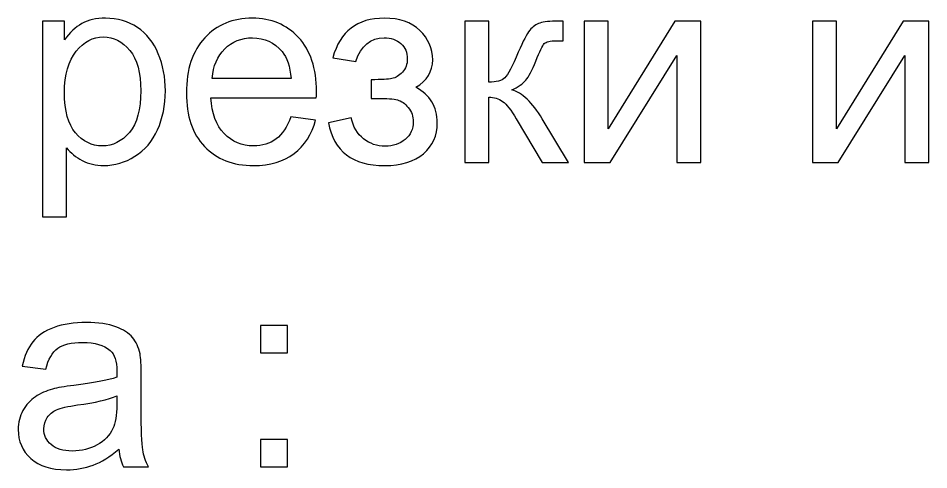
# Model space of a CAD drawing. Header units: centimetres. Extents: x 40 to 180, y 16 to 171.
# Drawn here: x 171.09 to 179.57, y 57.49 to 61.71 of the extents above; entities that cross this region are included whole.
import ezdxf

# ---------------------------------------------------------------- set-up
doc = ezdxf.new("R2010")
doc.units = ezdxf.units.CM
doc.header["$MEASUREMENT"] = 0
doc.layers.add('layer 1', color=7, linetype='Continuous')

msp = doc.modelspace()

# ---------------------------------------------------------------- linework, layer by layer
at = {"layer": 'layer 1', "color": 250}
for points, knots in [([(171.31896, 59.85419), (171.31896, 59.85419), (171.31896, 61.67791), (171.31896, 61.67791), (171.31896, 61.67791), (171.31896, 61.67791), (171.52216, 61.67791), (171.52216, 61.67791), (171.52216, 61.67791), (171.52216, 61.67791), (171.52216, 61.50477), (171.52216, 61.50477), (171.52216, 61.50477), (171.57, 61.57165), (171.62418, 61.62203), (171.68472, 61.65547), (171.68472, 61.65547), (171.74483, 61.68892), (171.81807, 61.70585), (171.90401, 61.70585), (171.90401, 61.70585), (172.01661, 61.70585), (172.11567, 61.67706), (172.20161, 61.61907), (172.20161, 61.61907), (172.28755, 61.56149), (172.35232, 61.47979), (172.39634, 61.3748), (172.39634, 61.3748), (172.43995, 61.26939), (172.46196, 61.15425), (172.46196, 61.02852), (172.46196, 61.02852), (172.46196, 60.89432), (172.43783, 60.77325), (172.38957, 60.6653), (172.38957, 60.6653), (172.34131, 60.55777), (172.27104, 60.47522), (172.17875, 60.41765), (172.17875, 60.41765), (172.08689, 60.3605), (171.98994, 60.33171), (171.88834, 60.33171), (171.88834, 60.33171), (171.81384, 60.33171), (171.74695, 60.34737), (171.68811, 60.3787), (171.68811, 60.3787), (171.62884, 60.41003), (171.58058, 60.4494), (171.54248, 60.49723), (171.54248, 60.49723), (171.54248, 60.49723), (171.54248, 59.85419), (171.54248, 59.85419), (171.54248, 59.85419), (171.54248, 59.85419), (171.31896, 59.85419), (171.31896, 59.85419)], [0, 0, 0, 0, 0.0625, 0.0625, 0.0625, 0.0625, 0.125, 0.125, 0.125, 0.125, 0.1875, 0.1875, 0.1875, 0.1875, 0.25, 0.25, 0.25, 0.25, 0.3125, 0.3125, 0.3125, 0.3125, 0.375, 0.375, 0.375, 0.375, 0.4375, 0.4375, 0.4375, 0.4375, 0.5, 0.5, 0.5, 0.5, 0.5625, 0.5625, 0.5625, 0.5625, 0.625, 0.625, 0.625, 0.625, 0.6875, 0.6875, 0.6875, 0.6875, 0.75, 0.75, 0.75, 0.75, 0.8125, 0.8125, 0.8125, 0.8125, 0.875, 0.875, 0.875, 0.875, 1, 1, 1, 1]), ([(173.63078, 60.78637), (173.63078, 60.78637), (173.86192, 60.75589), (173.86192, 60.75589), (173.86192, 60.75589), (173.82594, 60.62169), (173.75863, 60.51713), (173.66041, 60.44305), (173.66041, 60.44305), (173.5622, 60.36896), (173.43689, 60.33171), (173.28407, 60.33171), (173.28407, 60.33171), (173.09188, 60.33171), (172.93948, 60.39098), (172.82687, 60.50951), (172.82687, 60.50951), (172.71426, 60.62762), (172.65796, 60.79399), (172.65796, 61.00777), (172.65796, 61.00777), (172.65796, 61.22875), (172.71469, 61.40063), (172.82856, 61.52255), (172.82856, 61.52255), (172.94244, 61.64489), (173.09018, 61.70585), (173.27179, 61.70585), (173.27179, 61.70585), (173.44748, 61.70585), (173.59099, 61.64616), (173.70232, 61.52636), (173.70232, 61.52636), (173.81366, 61.40655), (173.86954, 61.23807), (173.86954, 61.0209), (173.86954, 61.0209), (173.86954, 61.00777), (173.86912, 60.98788), (173.86827, 60.96163), (173.86827, 60.96163), (173.86827, 60.96163), (172.88656, 60.96163), (172.88656, 60.96163), (172.88656, 60.96163), (172.89503, 60.81727), (172.93567, 60.70636), (173.00933, 60.62974), (173.00933, 60.62974), (173.08256, 60.55311), (173.17443, 60.51459), (173.28407, 60.51459), (173.28407, 60.51459), (173.36577, 60.51459), (173.43562, 60.53618), (173.4932, 60.57936), (173.4932, 60.57936), (173.55119, 60.62254), (173.59691, 60.69154), (173.63078, 60.78637)], [0, 0, 0, 0, 0.0625, 0.0625, 0.0625, 0.0625, 0.125, 0.125, 0.125, 0.125, 0.1875, 0.1875, 0.1875, 0.1875, 0.25, 0.25, 0.25, 0.25, 0.3125, 0.3125, 0.3125, 0.3125, 0.375, 0.375, 0.375, 0.375, 0.4375, 0.4375, 0.4375, 0.4375, 0.5, 0.5, 0.5, 0.5, 0.5625, 0.5625, 0.5625, 0.5625, 0.625, 0.625, 0.625, 0.625, 0.6875, 0.6875, 0.6875, 0.6875, 0.75, 0.75, 0.75, 0.75, 0.8125, 0.8125, 0.8125, 0.8125, 0.875, 0.875, 0.875, 0.875, 1, 1, 1, 1]), ([(174.3805, 60.95655), (174.3805, 60.95655), (174.3805, 61.13181), (174.3805, 61.13181), (174.3805, 61.13181), (174.47448, 61.13266), (174.53883, 61.13647), (174.57269, 61.14282), (174.57269, 61.14282), (174.60698, 61.14959), (174.63958, 61.16906), (174.67006, 61.20208), (174.67006, 61.20208), (174.70054, 61.2351), (174.71578, 61.27617), (174.71578, 61.3257), (174.71578, 61.3257), (174.71578, 61.38539), (174.69588, 61.43365), (174.65567, 61.46921), (174.65567, 61.46921), (174.61545, 61.50519), (174.5638, 61.52297), (174.49988, 61.52297), (174.49988, 61.52297), (174.37415, 61.52297), (174.2861, 61.44931), (174.23572, 61.30199), (174.23572, 61.30199), (174.23572, 61.30199), (174.02236, 61.33755), (174.02236, 61.33755), (174.02236, 61.33755), (174.0884, 61.58308), (174.24842, 61.70585), (174.50157, 61.70585), (174.50157, 61.70585), (174.64212, 61.70585), (174.75219, 61.66775), (174.8322, 61.59113), (174.8322, 61.59113), (174.91221, 61.5145), (174.952, 61.42306), (174.952, 61.31681), (174.952, 61.31681), (174.952, 61.2097), (174.89993, 61.12419), (174.79621, 61.06111), (174.79621, 61.06111), (174.86268, 61.02555), (174.91221, 60.98026), (174.94565, 60.92522), (174.94565, 60.92522), (174.97867, 60.87019), (174.99518, 60.805), (174.99518, 60.72964), (174.99518, 60.72964), (174.99518, 60.61153), (174.952, 60.51586), (174.86606, 60.4422), (174.86606, 60.4422), (174.7797, 60.36854), (174.65948, 60.33171), (174.50454, 60.33171), (174.50454, 60.33171), (174.20397, 60.33171), (174.02956, 60.46464), (173.98172, 60.73049), (173.98172, 60.73049), (173.98172, 60.73049), (174.19254, 60.77621), (174.19254, 60.77621), (174.19254, 60.77621), (174.21159, 60.69239), (174.25011, 60.6272), (174.30853, 60.58105), (174.30853, 60.58105), (174.36695, 60.53491), (174.43342, 60.51205), (174.50877, 60.51205), (174.50877, 60.51205), (174.58412, 60.51205), (174.64678, 60.53322), (174.69673, 60.57597), (174.69673, 60.57597), (174.74668, 60.61831), (174.77166, 60.67249), (174.77166, 60.73853), (174.77166, 60.73853), (174.77166, 60.78976), (174.756, 60.83421), (174.72467, 60.87231), (174.72467, 60.87231), (174.69334, 60.91041), (174.6599, 60.93411), (174.62434, 60.94343), (174.62434, 60.94343), (174.58878, 60.95316), (174.52443, 60.95782), (174.4313, 60.95782), (174.4313, 60.95782), (174.42368, 60.95782), (174.40675, 60.9574), (174.3805, 60.95655)], [0, 0, 0, 0, 0.037037, 0.037037, 0.037037, 0.037037, 0.0740741, 0.0740741, 0.0740741, 0.0740741, 0.1111111, 0.1111111, 0.1111111, 0.1111111, 0.1481481, 0.1481481, 0.1481481, 0.1481481, 0.1851852, 0.1851852, 0.1851852, 0.1851852, 0.2222222, 0.2222222, 0.2222222, 0.2222222, 0.2592593, 0.2592593, 0.2592593, 0.2592593, 0.2962963, 0.2962963, 0.2962963, 0.2962963, 0.3333333, 0.3333333, 0.3333333, 0.3333333, 0.3703704, 0.3703704, 0.3703704, 0.3703704, 0.4074074, 0.4074074, 0.4074074, 0.4074074, 0.4444444, 0.4444444, 0.4444444, 0.4444444, 0.4814815, 0.4814815, 0.4814815, 0.4814815, 0.5185185, 0.5185185, 0.5185185, 0.5185185, 0.5555556, 0.5555556, 0.5555556, 0.5555556, 0.5925926, 0.5925926, 0.5925926, 0.5925926, 0.6296296, 0.6296296, 0.6296296, 0.6296296, 0.6666667, 0.6666667, 0.6666667, 0.6666667, 0.7037037, 0.7037037, 0.7037037, 0.7037037, 0.7407407, 0.7407407, 0.7407407, 0.7407407, 0.7777778, 0.7777778, 0.7777778, 0.7777778, 0.8148148, 0.8148148, 0.8148148, 0.8148148, 0.8518519, 0.8518519, 0.8518519, 0.8518519, 0.8888889, 0.8888889, 0.8888889, 0.8888889, 0.9259259, 0.9259259, 0.9259259, 0.9259259, 1, 1, 1, 1]), ([(175.25045, 61.67791), (175.25045, 61.67791), (175.47397, 61.67791), (175.47397, 61.67791), (175.47397, 61.67791), (175.47397, 61.67791), (175.47397, 61.10895), (175.47397, 61.10895), (175.47397, 61.10895), (175.54509, 61.10895), (175.59504, 61.1225), (175.62383, 61.15001), (175.62383, 61.15001), (175.65219, 61.17711), (175.6941, 61.25627), (175.74998, 61.38793), (175.74998, 61.38793), (175.79401, 61.49207), (175.82957, 61.56065), (175.85666, 61.59367), (175.85666, 61.59367), (175.88418, 61.62669), (175.91551, 61.64912), (175.95107, 61.66055), (175.95107, 61.66055), (175.98705, 61.67198), (176.0442, 61.67791), (176.12252, 61.67791), (176.12252, 61.67791), (176.12252, 61.67791), (176.16739, 61.67791), (176.16739, 61.67791), (176.16739, 61.67791), (176.16739, 61.67791), (176.16739, 61.49376), (176.16739, 61.49376), (176.16739, 61.49376), (176.16739, 61.49376), (176.10516, 61.49503), (176.10516, 61.49503), (176.10516, 61.49503), (176.04632, 61.49503), (176.00864, 61.48614), (175.99213, 61.46878), (175.99213, 61.46878), (175.97477, 61.45058), (175.9481, 61.39639), (175.91254, 61.30622), (175.91254, 61.30622), (175.87868, 61.21986), (175.84777, 61.16017), (175.81941, 61.12715), (175.81941, 61.12715), (175.79147, 61.09413), (175.74787, 61.06408), (175.68902, 61.03656), (175.68902, 61.03656), (175.78512, 61.01074), (175.87995, 60.92141), (175.97308, 60.76817), (175.97308, 60.76817), (175.97308, 60.76817), (176.21819, 60.35965), (176.21819, 60.35965), (176.21819, 60.35965), (176.21819, 60.35965), (175.97266, 60.35965), (175.97266, 60.35965), (175.97266, 60.35965), (175.97266, 60.35965), (175.73093, 60.7669), (175.73093, 60.7669), (175.73093, 60.7669), (175.68225, 60.84945), (175.63992, 60.90363), (175.60393, 60.92988), (175.60393, 60.92988), (175.56753, 60.95613), (175.52435, 60.96925), (175.47397, 60.96925), (175.47397, 60.96925), (175.47397, 60.96925), (175.47397, 60.35965), (175.47397, 60.35965), (175.47397, 60.35965), (175.47397, 60.35965), (175.25045, 60.35965), (175.25045, 60.35965), (175.25045, 60.35965), (175.25045, 60.35965), (175.25045, 61.67791), (175.25045, 61.67791)], [0, 0, 0, 0, 0.0416667, 0.0416667, 0.0416667, 0.0416667, 0.0833333, 0.0833333, 0.0833333, 0.0833333, 0.125, 0.125, 0.125, 0.125, 0.1666667, 0.1666667, 0.1666667, 0.1666667, 0.2083333, 0.2083333, 0.2083333, 0.2083333, 0.25, 0.25, 0.25, 0.25, 0.2916667, 0.2916667, 0.2916667, 0.2916667, 0.3333333, 0.3333333, 0.3333333, 0.3333333, 0.375, 0.375, 0.375, 0.375, 0.4166667, 0.4166667, 0.4166667, 0.4166667, 0.4583333, 0.4583333, 0.4583333, 0.4583333, 0.5, 0.5, 0.5, 0.5, 0.5416667, 0.5416667, 0.5416667, 0.5416667, 0.5833333, 0.5833333, 0.5833333, 0.5833333, 0.625, 0.625, 0.625, 0.625, 0.6666667, 0.6666667, 0.6666667, 0.6666667, 0.7083333, 0.7083333, 0.7083333, 0.7083333, 0.75, 0.75, 0.75, 0.75, 0.7916667, 0.7916667, 0.7916667, 0.7916667, 0.8333333, 0.8333333, 0.8333333, 0.8333333, 0.875, 0.875, 0.875, 0.875, 0.9166667, 0.9166667, 0.9166667, 0.9166667, 1, 1, 1, 1]), ([(176.36424, 61.67791), (176.36424, 61.67791), (176.58776, 61.67791), (176.58776, 61.67791), (176.58776, 61.67791), (176.58776, 61.67791), (176.58776, 60.67249), (176.58776, 60.67249), (176.58776, 60.67249), (176.58776, 60.67249), (177.20879, 61.67791), (177.20879, 61.67791), (177.20879, 61.67791), (177.20879, 61.67791), (177.44882, 61.67791), (177.44882, 61.67791), (177.44882, 61.67791), (177.44882, 61.67791), (177.44882, 60.35965), (177.44882, 60.35965), (177.44882, 60.35965), (177.44882, 60.35965), (177.2253, 60.35965), (177.2253, 60.35965), (177.2253, 60.35965), (177.2253, 60.35965), (177.2253, 61.35872), (177.2253, 61.35872), (177.2253, 61.35872), (177.2253, 61.35872), (176.60512, 60.35965), (176.60512, 60.35965), (176.60512, 60.35965), (176.60512, 60.35965), (176.36424, 60.35965), (176.36424, 60.35965), (176.36424, 60.35965), (176.36424, 60.35965), (176.36424, 61.67791), (176.36424, 61.67791)], [0, 0, 0, 0, 0.0909091, 0.0909091, 0.0909091, 0.0909091, 0.1818182, 0.1818182, 0.1818182, 0.1818182, 0.2727273, 0.2727273, 0.2727273, 0.2727273, 0.3636364, 0.3636364, 0.3636364, 0.3636364, 0.4545455, 0.4545455, 0.4545455, 0.4545455, 0.5454545, 0.5454545, 0.5454545, 0.5454545, 0.6363636, 0.6363636, 0.6363636, 0.6363636, 0.7272727, 0.7272727, 0.7272727, 0.7272727, 0.8181818, 0.8181818, 0.8181818, 0.8181818, 1, 1, 1, 1]), ([(178.48895, 61.67791), (178.48895, 61.67791), (178.71247, 61.67791), (178.71247, 61.67791), (178.71247, 61.67791), (178.71247, 61.67791), (178.71247, 60.67249), (178.71247, 60.67249), (178.71247, 60.67249), (178.71247, 60.67249), (179.3335, 61.67791), (179.3335, 61.67791), (179.3335, 61.67791), (179.3335, 61.67791), (179.57353, 61.67791), (179.57353, 61.67791), (179.57353, 61.67791), (179.57353, 61.67791), (179.57353, 60.35965), (179.57353, 60.35965), (179.57353, 60.35965), (179.57353, 60.35965), (179.35001, 60.35965), (179.35001, 60.35965), (179.35001, 60.35965), (179.35001, 60.35965), (179.35001, 61.35872), (179.35001, 61.35872), (179.35001, 61.35872), (179.35001, 61.35872), (178.72983, 60.35965), (178.72983, 60.35965), (178.72983, 60.35965), (178.72983, 60.35965), (178.48895, 60.35965), (178.48895, 60.35965), (178.48895, 60.35965), (178.48895, 60.35965), (178.48895, 61.67791), (178.48895, 61.67791)], [0, 0, 0, 0, 0.0909091, 0.0909091, 0.0909091, 0.0909091, 0.1818182, 0.1818182, 0.1818182, 0.1818182, 0.2727273, 0.2727273, 0.2727273, 0.2727273, 0.3636364, 0.3636364, 0.3636364, 0.3636364, 0.4545455, 0.4545455, 0.4545455, 0.4545455, 0.5454545, 0.5454545, 0.5454545, 0.5454545, 0.6363636, 0.6363636, 0.6363636, 0.6363636, 0.7272727, 0.7272727, 0.7272727, 0.7272727, 0.8181818, 0.8181818, 0.8181818, 0.8181818, 1, 1, 1, 1]), ([(171.52216, 61.01074), (171.52216, 60.84183), (171.55645, 60.71694), (171.62461, 60.63609), (171.62461, 60.63609), (171.69319, 60.55523), (171.77616, 60.51459), (171.87353, 60.51459), (171.87353, 60.51459), (171.97259, 60.51459), (172.05725, 60.5565), (172.12753, 60.64032), (172.12753, 60.64032), (172.19822, 60.72414), (172.23336, 60.85368), (172.23336, 61.02936), (172.23336, 61.02936), (172.23336, 61.197), (172.19907, 61.32231), (172.13007, 61.40571), (172.13007, 61.40571), (172.06106, 61.4891), (171.97894, 61.53059), (171.88326, 61.53059), (171.88326, 61.53059), (171.78844, 61.53059), (171.70462, 61.48614), (171.6318, 61.39766), (171.6318, 61.39766), (171.55857, 61.30876), (171.52216, 61.18007), (171.52216, 61.01074)], [0, 0, 0, 0, 0.1111111, 0.1111111, 0.1111111, 0.1111111, 0.2222222, 0.2222222, 0.2222222, 0.2222222, 0.3333333, 0.3333333, 0.3333333, 0.3333333, 0.4444444, 0.4444444, 0.4444444, 0.4444444, 0.5555556, 0.5555556, 0.5555556, 0.5555556, 0.6666667, 0.6666667, 0.6666667, 0.6666667, 0.7777778, 0.7777778, 0.7777778, 0.7777778, 1, 1, 1, 1]), ([(172.89926, 61.14451), (172.89926, 61.14451), (173.63332, 61.14451), (173.63332, 61.14451), (173.63332, 61.14451), (173.62358, 61.25542), (173.59522, 61.3384), (173.54908, 61.39385), (173.54908, 61.39385), (173.47838, 61.47979), (173.38609, 61.52297), (173.27306, 61.52297), (173.27306, 61.52297), (173.17062, 61.52297), (173.08468, 61.48868), (173.01483, 61.4201), (173.01483, 61.4201), (172.9454, 61.35152), (172.90688, 61.25966), (172.89926, 61.14451)], [0, 0, 0, 0, 0.1666667, 0.1666667, 0.1666667, 0.1666667, 0.3333333, 0.3333333, 0.3333333, 0.3333333, 0.5, 0.5, 0.5, 0.5, 0.6666667, 0.6666667, 0.6666667, 0.6666667, 1, 1, 1, 1]), ([(172.02846, 57.68714), (171.94549, 57.61644), (171.86548, 57.56691), (171.78885, 57.5377), (171.78885, 57.5377), (171.71223, 57.50849), (171.6301, 57.4941), (171.54205, 57.4941), (171.54205, 57.4941), (171.39727, 57.4941), (171.28593, 57.52924), (171.20804, 57.59993), (171.20804, 57.59993), (171.13015, 57.67021), (171.0912, 57.76038), (171.0912, 57.87002), (171.0912, 57.87002), (171.0912, 57.93437), (171.10602, 57.99321), (171.13523, 58.04655), (171.13523, 58.04655), (171.16486, 58.09989), (171.20338, 58.14222), (171.2508, 58.1744), (171.2508, 58.1744), (171.29863, 58.20657), (171.35197, 58.23112), (171.41166, 58.24763), (171.41166, 58.24763), (171.45569, 58.25906), (171.52215, 58.27007), (171.61063, 58.28108), (171.61063, 58.28108), (171.79097, 58.30224), (171.92432, 58.32807), (172.00941, 58.3577), (172.00941, 58.3577), (172.01026, 58.38818), (172.01068, 58.40765), (172.01068, 58.4157), (172.01068, 58.4157), (172.01068, 58.50629), (171.98951, 58.57021), (171.94718, 58.60747), (171.94718, 58.60747), (171.89003, 58.65784), (171.80494, 58.68282), (171.69233, 58.68282), (171.69233, 58.68282), (171.58692, 58.68282), (171.50903, 58.66419), (171.45908, 58.62736), (171.45908, 58.62736), (171.4087, 58.59053), (171.37187, 58.52534), (171.34774, 58.43136), (171.34774, 58.43136), (171.34774, 58.43136), (171.1293, 58.46184), (171.1293, 58.46184), (171.1293, 58.46184), (171.1492, 58.5554), (171.18179, 58.63117), (171.22751, 58.68875), (171.22751, 58.68875), (171.27323, 58.74632), (171.33927, 58.79035), (171.42563, 58.82167), (171.42563, 58.82167), (171.51157, 58.85258), (171.6119, 58.86824), (171.72535, 58.86824), (171.72535, 58.86824), (171.83796, 58.86824), (171.92982, 58.85512), (172.00052, 58.82845), (172.00052, 58.82845), (172.07079, 58.80178), (172.12286, 58.76876), (172.15588, 58.72854), (172.15588, 58.72854), (172.1889, 58.68832), (172.21219, 58.63752), (172.22573, 58.57614), (172.22573, 58.57614), (172.23293, 58.53804), (172.23674, 58.46946), (172.23674, 58.37082), (172.23674, 58.37082), (172.23674, 58.37082), (172.23674, 58.07449), (172.23674, 58.07449), (172.23674, 58.07449), (172.23674, 57.86748), (172.2414, 57.73667), (172.25071, 57.68121), (172.25071, 57.68121), (172.2596, 57.62576), (172.27823, 57.57284), (172.30532, 57.52204), (172.30532, 57.52204), (172.30532, 57.52204), (172.07164, 57.52204), (172.07164, 57.52204), (172.07164, 57.52204), (172.0492, 57.56903), (172.03481, 57.62406), (172.02846, 57.68714)], [0, 0, 0, 0, 0.0357143, 0.0357143, 0.0357143, 0.0357143, 0.0714286, 0.0714286, 0.0714286, 0.0714286, 0.1071429, 0.1071429, 0.1071429, 0.1071429, 0.1428571, 0.1428571, 0.1428571, 0.1428571, 0.1785714, 0.1785714, 0.1785714, 0.1785714, 0.2142857, 0.2142857, 0.2142857, 0.2142857, 0.25, 0.25, 0.25, 0.25, 0.2857143, 0.2857143, 0.2857143, 0.2857143, 0.3214286, 0.3214286, 0.3214286, 0.3214286, 0.3571429, 0.3571429, 0.3571429, 0.3571429, 0.3928571, 0.3928571, 0.3928571, 0.3928571, 0.4285714, 0.4285714, 0.4285714, 0.4285714, 0.4642857, 0.4642857, 0.4642857, 0.4642857, 0.5, 0.5, 0.5, 0.5, 0.5357143, 0.5357143, 0.5357143, 0.5357143, 0.5714286, 0.5714286, 0.5714286, 0.5714286, 0.6071429, 0.6071429, 0.6071429, 0.6071429, 0.6428571, 0.6428571, 0.6428571, 0.6428571, 0.6785714, 0.6785714, 0.6785714, 0.6785714, 0.7142857, 0.7142857, 0.7142857, 0.7142857, 0.75, 0.75, 0.75, 0.75, 0.7857143, 0.7857143, 0.7857143, 0.7857143, 0.8214286, 0.8214286, 0.8214286, 0.8214286, 0.8571429, 0.8571429, 0.8571429, 0.8571429, 0.8928571, 0.8928571, 0.8928571, 0.8928571, 0.9285714, 0.9285714, 0.9285714, 0.9285714, 1, 1, 1, 1]), ([(173.34672, 58.5863), (173.34672, 58.5863), (173.34672, 58.8403), (173.34672, 58.8403), (173.34672, 58.8403), (173.34672, 58.8403), (173.60072, 58.8403), (173.60072, 58.8403), (173.60072, 58.8403), (173.60072, 58.8403), (173.60072, 58.5863), (173.60072, 58.5863), (173.60072, 58.5863), (173.60072, 58.5863), (173.34672, 58.5863), (173.34672, 58.5863)], [0, 0, 0, 0, 0.2, 0.2, 0.2, 0.2, 0.4, 0.4, 0.4, 0.4, 0.6, 0.6, 0.6, 0.6, 1, 1, 1, 1]), ([(172.01068, 58.18244), (171.9294, 58.14942), (171.80748, 58.12148), (171.64492, 58.09862), (171.64492, 58.09862), (171.55263, 58.0855), (171.48744, 58.07068), (171.44934, 58.05417), (171.44934, 58.05417), (171.41124, 58.03766), (171.38203, 58.01353), (171.36129, 57.9822), (171.36129, 57.9822), (171.34054, 57.95045), (171.32996, 57.91532), (171.32996, 57.87637), (171.32996, 57.87637), (171.32996, 57.81753), (171.3524, 57.768), (171.39769, 57.72863), (171.39769, 57.72863), (171.44299, 57.68926), (171.50903, 57.66936), (171.59581, 57.66936), (171.59581, 57.66936), (171.68175, 57.66936), (171.75837, 57.68799), (171.82568, 57.72566), (171.82568, 57.72566), (171.89257, 57.76292), (171.9421, 57.81414), (171.97343, 57.87891), (171.97343, 57.87891), (171.99756, 57.92929), (172.00941, 58.00337), (172.00941, 58.10116), (172.00941, 58.10116), (172.00941, 58.10116), (172.01068, 58.18244), (172.01068, 58.18244)], [0, 0, 0, 0, 0.0909091, 0.0909091, 0.0909091, 0.0909091, 0.1818182, 0.1818182, 0.1818182, 0.1818182, 0.2727273, 0.2727273, 0.2727273, 0.2727273, 0.3636364, 0.3636364, 0.3636364, 0.3636364, 0.4545455, 0.4545455, 0.4545455, 0.4545455, 0.5454545, 0.5454545, 0.5454545, 0.5454545, 0.6363636, 0.6363636, 0.6363636, 0.6363636, 0.7272727, 0.7272727, 0.7272727, 0.7272727, 0.8181818, 0.8181818, 0.8181818, 0.8181818, 1, 1, 1, 1]), ([(173.34672, 57.52204), (173.34672, 57.52204), (173.34672, 57.77604), (173.34672, 57.77604), (173.34672, 57.77604), (173.34672, 57.77604), (173.60072, 57.77604), (173.60072, 57.77604), (173.60072, 57.77604), (173.60072, 57.77604), (173.60072, 57.52204), (173.60072, 57.52204), (173.60072, 57.52204), (173.60072, 57.52204), (173.34672, 57.52204), (173.34672, 57.52204)], [0, 0, 0, 0, 0.2, 0.2, 0.2, 0.2, 0.4, 0.4, 0.4, 0.4, 0.6, 0.6, 0.6, 0.6, 1, 1, 1, 1])]:
    msp.add_open_spline(points, degree=3, knots=knots, dxfattribs=at)

doc.saveas('drawing.dxf')
